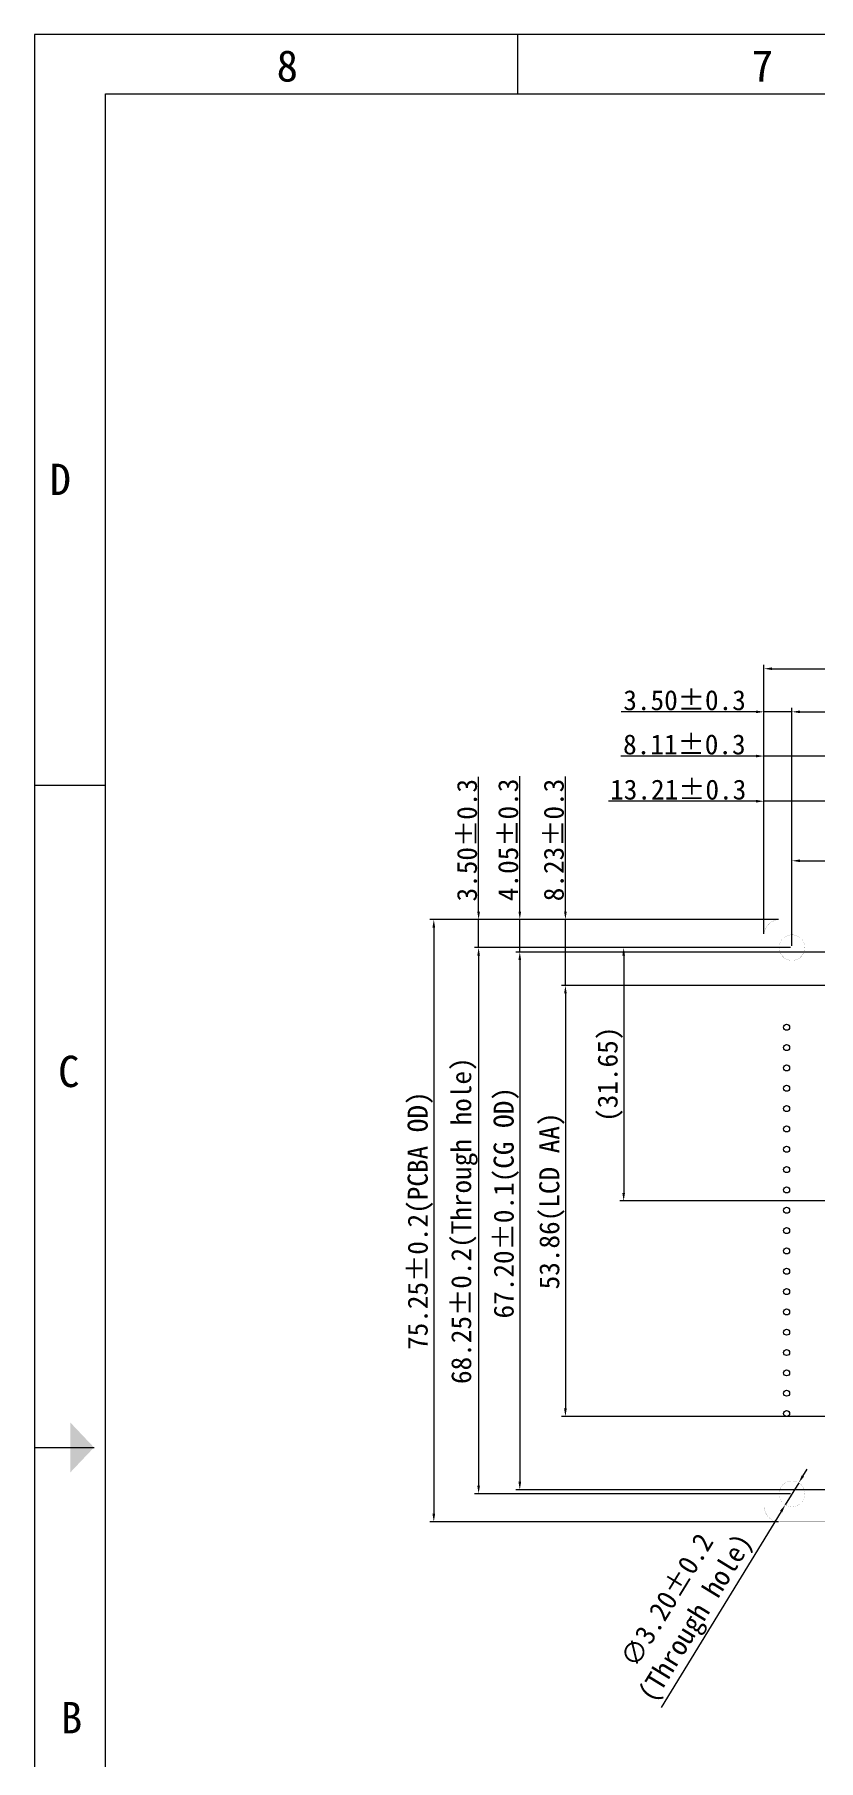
# Model space of a CAD drawing. Header units: millimetres. Extents: x 5267 to 5744, y 1644 to 2007.
# Drawn here: x 5266.9 to 5364.9, y 1767.9 to 1983.6 of the extents above; entities that cross this region are included whole.
import ezdxf
from ezdxf.enums import TextEntityAlignment as Align

# ---------------------------------------------------------------- set-up
doc = ezdxf.new("R2010")
doc.units = ezdxf.units.MM
doc.header["$LTSCALE"] = 0.1
for name, color, linetype in [('dwg', 7, 'Continuous'), ('KEEPOUTLAYER', 6, 'Continuous'), ('MULTILAYER', 9, 'Continuous')]:
    doc.layers.add(name, color=color, linetype=linetype)
doc.styles.add('VIEW 2.5', font='', dxfattribs={"height": 2.5})
doc.styles.add('宋体', font='', dxfattribs={"height": 2.5})
doc.styles.get('VIEW 2.5').set_extended_font_data('SimSun')
doc.styles.get('宋体').set_extended_font_data('SimSun')
doc.dimstyles.new('VIEW 2.5', dxfattribs={"dimtxt": 1, "dimasz": 1, "dimexe": 0.5, "dimexo": 0.2, "dimgap": 0.09, "dimtad": 1, "dimzin": 0, "dimdsep": 46, "dimtxsty": 'VIEW 2.5', "dimcen": 0.09, "dimclrd": 256, "dimclre": 256, "dimclrt": 256, "dimadec": 0, "dimazin": 0, "dimtp": 0.01, "dimtm": 0.01, "dimtfac": 0.6, "dimtmove": 0, "dimatfit": 0, "dimfxl": 1, "dimtolj": 1, "dimtzin": 0, "dimarcsym": 0})

# ---------------------------------------------------------------- blocks, each defined once
blk = doc.blocks.new('*D22')
at = {"layer": 'Defpoints', "color": 0, "ltscale": 100, "transparency": 16777216}
for p in [(5479.670088705666, 1904.354405118533), (5358.05757086681, 1871.005378465127), (5479.670088705666, 1871.002203465132)]:
    blk.add_point(p, dxfattribs=at)
at = {"layer": 'dwg', "lineweight": -2, "ltscale": 100, "transparency": 16777216}
for p, q in [((5358.05757086681, 1871.205378465127), (5358.05757086681, 1904.854405118533)), ((5479.670088705666, 1871.202203465132), (5479.670088705666, 1904.854405118533)), ((5359.05757086681, 1904.354405118533), (5478.670088705666, 1904.354405118533))]:
    blk.add_line(p, q, dxfattribs=at)
at = {"layer": 'dwg', "ltscale": 100, "transparency": 16777216}
for points in [[(5359.05757086681, 1904.521071785199), (5359.05757086681, 1904.187738451866), (5358.05757086681, 1904.354405118533)], [(5478.670088705666, 1904.521071785199), (5478.670088705666, 1904.187738451866), (5479.670088705666, 1904.354405118533)]]:
    blk.add_solid(points, dxfattribs=at)
at = {"layer": 'dwg', "ltscale": 100, "transparency": 16777216, "insert": (5418.863829786238, 1906.036583889482), "char_height": 2.5, "attachment_point": 5, "style": 'VIEW 2.5'}
blk.add_mtext('\\A1;121.61%%P0.2(PCBA OD)', dxfattribs=at)
blk = doc.blocks.new('*D23')
at = {"layer": 'Defpoints', "color": 0, "ltscale": 100, "transparency": 16777216}
for p in [(5360.057570372661, 1873.005379465129), (5316.81739778126, 1797.756550464776), (5360.057570372661, 1797.756550464776)]:
    blk.add_point(p, dxfattribs=at)
at = {"layer": 'dwg', "lineweight": -2, "ltscale": 100, "transparency": 16777216}
for p, q in [((5359.857570372661, 1873.005379465129), (5316.31739778126, 1873.005379465129)), ((5316.81739778126, 1872.005379465129), (5316.81739778126, 1798.756550464776)), ((5359.857570372661, 1797.756550464776), (5316.31739778126, 1797.756550464776))]:
    blk.add_line(p, q, dxfattribs=at)
at = {"layer": 'dwg', "ltscale": 100, "transparency": 16777216}
for points in [[(5316.650731114593, 1872.005379465129), (5316.984064447927, 1872.005379465129), (5316.81739778126, 1873.005379465129)], [(5316.650731114593, 1798.756550464776), (5316.984064447927, 1798.756550464776), (5316.81739778126, 1797.756550464776)]]:
    blk.add_solid(points, dxfattribs=at)
at = {"layer": 'dwg', "ltscale": 100, "transparency": 16777216, "insert": (5315.13521901031, 1835.380964964952), "char_height": 2.5, "attachment_point": 5, "rotation": 90, "style": 'VIEW 2.5'}
blk.add_mtext('\\A1;75.25%%P0.2(PCBA OD)', dxfattribs=at)
blk = doc.blocks.new('*D25')
at = {"layer": 'Defpoints', "color": 0, "ltscale": 100, "transparency": 16777216}
for p in [(5366.720088864246, 1868.953376964488), (5327.55834197645, 1801.753376965768), (5366.720088864254, 1801.753376965768)]:
    blk.add_point(p, dxfattribs=at)
at = {"layer": 'dwg', "lineweight": -2, "ltscale": 100, "transparency": 16777216}
for p, q in [((5366.520088864247, 1868.953376964488), (5327.05834197645, 1868.953376964488)), ((5327.55834197645, 1867.953376964488), (5327.55834197645, 1802.753376965768)), ((5366.520088864254, 1801.753376965768), (5327.05834197645, 1801.753376965768))]:
    blk.add_line(p, q, dxfattribs=at)
at = {"layer": 'dwg', "ltscale": 100, "transparency": 16777216}
for points in [[(5327.391675309783, 1867.953376964488), (5327.725008643117, 1867.953376964488), (5327.55834197645, 1868.953376964488)], [(5327.391675309783, 1802.753376965768), (5327.725008643117, 1802.753376965768), (5327.55834197645, 1801.753376965768)]]:
    blk.add_solid(points, dxfattribs=at)
at = {"layer": 'dwg', "ltscale": 100, "transparency": 16777216, "insert": (5325.876163205499, 1837.620561871205), "char_height": 2.5, "attachment_point": 5, "rotation": 90, "style": 'VIEW 2.5'}
blk.add_mtext('\\A1;67.20%%P0.1(CG OD)', dxfattribs=at)
blk = doc.blocks.new('*D27')
at = {"layer": 'Defpoints', "color": 0, "ltscale": 100, "transparency": 16777216}
for p in [(5371.270073240991, 1864.778376962808), (5333.255434770637, 1810.922376962808), (5371.270073240991, 1810.922376962808)]:
    blk.add_point(p, dxfattribs=at)
at = {"layer": 'dwg', "lineweight": -2, "ltscale": 100, "transparency": 16777216}
for p, q in [((5371.070073240991, 1864.778376962808), (5332.755434770637, 1864.778376962808)), ((5333.255434770637, 1863.778376962808), (5333.255434770637, 1811.922376962808)), ((5371.070073240991, 1810.922376962808), (5332.755434770637, 1810.922376962808))]:
    blk.add_line(p, q, dxfattribs=at)
at = {"layer": 'dwg', "ltscale": 100, "transparency": 16777216}
for points in [[(5333.08876810397, 1863.778376962808), (5333.422101437304, 1863.778376962808), (5333.255434770637, 1864.778376962808)], [(5333.08876810397, 1811.922376962808), (5333.422101437304, 1811.922376962808), (5333.255434770637, 1810.922376962808)]]:
    blk.add_solid(points, dxfattribs=at)
at = {"layer": 'dwg', "ltscale": 100, "transparency": 16777216, "insert": (5331.573255999687, 1837.850376962806), "char_height": 2.5, "attachment_point": 5, "rotation": 90, "style": 'VIEW 2.5'}
blk.add_mtext('\\A1;53.86(LCD AA)', dxfattribs=at)
blk = doc.blocks.new('*D28')
at = {"layer": 'Defpoints', "color": 0, "ltscale": 100, "transparency": 16777216}
for p in [(5476.17008836681, 1898.964787776321), (5361.557571866811, 1869.505376465127), (5476.17008836681, 1869.505376465127)]:
    blk.add_point(p, dxfattribs=at)
at = {"layer": 'dwg', "lineweight": -2, "ltscale": 100, "transparency": 16777216}
for p, q in [((5361.557571866811, 1869.705376465127), (5361.557571866811, 1899.464787776321)), ((5362.557571866811, 1898.964787776321), (5475.17008836681, 1898.964787776321)), ((5476.17008836681, 1869.705376465127), (5476.17008836681, 1899.464787776321))]:
    blk.add_line(p, q, dxfattribs=at)
at = {"layer": 'dwg', "ltscale": 100, "transparency": 16777216}
for points in [[(5362.557571866811, 1899.131454442988), (5362.557571866811, 1898.798121109654), (5361.557571866811, 1898.964787776321)], [(5475.17008836681, 1899.131454442988), (5475.17008836681, 1898.798121109654), (5476.17008836681, 1898.964787776321)]]:
    blk.add_solid(points, dxfattribs=at)
at = {"layer": 'dwg', "ltscale": 100, "transparency": 16777216, "insert": (5418.86383011681, 1900.730765429952), "char_height": 2.5, "attachment_point": 5, "style": 'VIEW 2.5'}
blk.add_mtext('\\A1;114.61%%P0.2(Through hole)', dxfattribs=at)
blk = doc.blocks.new('*D29')
at = {"layer": 'Defpoints', "color": 0, "ltscale": 100, "transparency": 16777216}
for p in [(5361.557571866812, 1869.505376465128), (5322.413781069918, 1801.253376465128), (5361.557571866812, 1801.253376465128)]:
    blk.add_point(p, dxfattribs=at)
at = {"layer": 'dwg', "lineweight": -2, "ltscale": 100, "transparency": 16777216}
for p, q in [((5361.357571866813, 1869.505376465128), (5321.913781069918, 1869.505376465128)), ((5322.413781069918, 1868.505376465128), (5322.413781069918, 1802.253376465128)), ((5361.357571866813, 1801.253376465128), (5321.913781069918, 1801.253376465128))]:
    blk.add_line(p, q, dxfattribs=at)
at = {"layer": 'dwg', "ltscale": 100, "transparency": 16777216}
for points in [[(5322.247114403251, 1868.505376465128), (5322.580447736585, 1868.505376465128), (5322.413781069918, 1869.505376465128)], [(5322.247114403251, 1802.253376465128), (5322.580447736585, 1802.253376465128), (5322.413781069918, 1801.253376465128)]]:
    blk.add_solid(points, dxfattribs=at)
at = {"layer": 'dwg', "ltscale": 100, "transparency": 16777216, "insert": (5320.647803416286, 1835.379376465126), "char_height": 2.5, "attachment_point": 5, "rotation": 90, "style": 'VIEW 2.5'}
blk.add_mtext('\\A1;68.25%%P0.2(Through hole)', dxfattribs=at)
blk = doc.blocks.new('*D15')
at = {"layer": 'Defpoints', "color": 0, "ltscale": 100, "transparency": 16777216}
for p in [(5358.05757086681, 1898.964787776321), (5358.05757086681, 1871.005378465127), (5361.557571866811, 1869.505376465127)]:
    blk.add_point(p, dxfattribs=at)
at = {"layer": 'dwg', "lineweight": -2, "ltscale": 100, "transparency": 16777216}
for p, q in [((5357.05757086681, 1898.964787776321), (5340.221146285805, 1898.964787776321)), ((5358.05757086681, 1871.205378465127), (5358.05757086681, 1899.464787776321)), ((5361.557571866811, 1898.964787776321), (5358.05757086681, 1898.964787776321)), ((5361.557571866811, 1869.705376465127), (5361.557571866811, 1899.464787776321)), ((5362.557571866811, 1898.964787776321), (5363.557571866811, 1898.964787776321))]:
    blk.add_line(p, q, dxfattribs=at)
at = {"layer": 'dwg', "ltscale": 100, "transparency": 16777216}
for points in [[(5357.05757086681, 1899.131454442988), (5357.05757086681, 1898.798121109654), (5358.05757086681, 1898.964787776321)], [(5362.557571866811, 1899.131454442988), (5362.557571866811, 1898.798121109654), (5361.557571866811, 1898.964787776321)]]:
    blk.add_solid(points, dxfattribs=at)
at = {"layer": 'dwg', "ltscale": 100, "transparency": 16777216, "insert": (5348.139358576307, 1900.40255313945), "char_height": 2.5, "attachment_point": 5, "style": 'VIEW 2.5'}
blk.add_mtext('\\A1;3.50%%p0.3', dxfattribs=at)
blk = doc.blocks.new('*D16')
at = {"layer": 'Defpoints', "color": 0, "ltscale": 100, "transparency": 16777216}
for p in [(5322.413781069918, 1873.005379465129), (5360.057570372661, 1873.005379465129), (5361.557571866812, 1869.505376465128)]:
    blk.add_point(p, dxfattribs=at)
at = {"layer": 'dwg', "lineweight": -2, "ltscale": 100, "transparency": 16777216}
for p, q in [((5322.413781069918, 1874.005379465129), (5322.413781069918, 1890.841804046134)), ((5359.857570372661, 1873.005379465129), (5321.913781069918, 1873.005379465129)), ((5322.413781069918, 1869.505376465128), (5322.413781069918, 1873.005379465129)), ((5361.357571866813, 1869.505376465128), (5321.913781069918, 1869.505376465128)), ((5322.413781069918, 1868.505376465128), (5322.413781069918, 1867.505376465128))]:
    blk.add_line(p, q, dxfattribs=at)
at = {"layer": 'dwg', "ltscale": 100, "transparency": 16777216}
for points in [[(5322.247114403251, 1874.005379465129), (5322.580447736585, 1874.005379465129), (5322.413781069918, 1873.005379465129)], [(5322.247114403251, 1868.505376465128), (5322.580447736585, 1868.505376465128), (5322.413781069918, 1869.505376465128)]]:
    blk.add_solid(points, dxfattribs=at)
at = {"layer": 'dwg', "ltscale": 100, "transparency": 16777216, "insert": (5320.976015706789, 1882.92359175563), "char_height": 2.5, "attachment_point": 5, "rotation": 90, "style": 'VIEW 2.5'}
blk.add_mtext('\\A1;3.50%%p0.3', dxfattribs=at)
blk = doc.blocks.new('*D17')
at = {"layer": 'Defpoints', "color": 0, "ltscale": 100, "transparency": 16777216}
for p in [(5327.558341976453, 1873.005379465129), (5360.057570372661, 1873.005379465129), (5366.720088864246, 1868.953376964488)]:
    blk.add_point(p, dxfattribs=at)
at = {"layer": 'dwg', "lineweight": -2, "ltscale": 100, "transparency": 16777216}
for p, q in [((5327.558341976453, 1874.005379465129), (5327.558341976453, 1890.925602928816)), ((5359.857570372661, 1873.005379465129), (5327.058341976453, 1873.005379465129)), ((5327.558341976453, 1868.953376964488), (5327.558341976453, 1873.005379465129)), ((5366.520088864247, 1868.953376964488), (5327.058341976453, 1868.953376964488)), ((5327.558341976453, 1867.953376964488), (5327.558341976453, 1866.953376964488))]:
    blk.add_line(p, q, dxfattribs=at)
at = {"layer": 'dwg', "ltscale": 100, "transparency": 16777216}
for points in [[(5327.391675309786, 1874.005379465129), (5327.72500864312, 1874.005379465129), (5327.558341976453, 1873.005379465129)], [(5327.391675309786, 1867.953376964488), (5327.72500864312, 1867.953376964488), (5327.558341976453, 1868.953376964488)]]:
    blk.add_solid(points, dxfattribs=at)
at = {"layer": 'dwg', "ltscale": 100, "transparency": 16777216, "insert": (5326.120576613323, 1882.965491196971), "char_height": 2.5, "attachment_point": 5, "rotation": 90, "style": 'VIEW 2.5'}
blk.add_mtext('\\A1;4.05%%p0.3', dxfattribs=at)
blk = doc.blocks.new('*D18')
at = {"layer": 'Defpoints', "color": 0, "ltscale": 100, "transparency": 16777216}
for p in [(5333.255434770635, 1873.005379465129), (5360.057570372661, 1873.005379465129), (5371.270073240991, 1864.778376962808)]:
    blk.add_point(p, dxfattribs=at)
at = {"layer": 'dwg', "lineweight": -2, "ltscale": 100, "transparency": 16777216}
for p, q in [((5333.255434770635, 1874.005379465129), (5333.255434770635, 1890.897669967923)), ((5359.857570372661, 1873.005379465129), (5332.755434770635, 1873.005379465129)), ((5333.255434770635, 1864.778376962808), (5333.255434770635, 1873.005379465129)), ((5371.070073240991, 1864.778376962808), (5332.755434770635, 1864.778376962808)), ((5333.255434770635, 1863.778376962808), (5333.255434770635, 1862.778376962808))]:
    blk.add_line(p, q, dxfattribs=at)
at = {"layer": 'dwg', "ltscale": 100, "transparency": 16777216}
for points in [[(5333.088768103968, 1874.005379465129), (5333.422101437302, 1874.005379465129), (5333.255434770635, 1873.005379465129)], [(5333.088768103968, 1863.778376962808), (5333.422101437302, 1863.778376962808), (5333.255434770635, 1864.778376962808)]]:
    blk.add_solid(points, dxfattribs=at)
at = {"layer": 'dwg', "ltscale": 100, "transparency": 16777216, "insert": (5331.817669407505, 1882.951524716525), "char_height": 2.5, "attachment_point": 5, "rotation": 90, "style": 'VIEW 2.5'}
blk.add_mtext('\\A1;8.23%%p0.3', dxfattribs=at)
blk = doc.blocks.new('*D19')
at = {"layer": 'Defpoints', "color": 0, "ltscale": 100, "transparency": 16777216}
for p in [(5358.05757086681, 1893.439338323823), (5358.05757086681, 1871.005378465127), (5366.170088864245, 1868.280820983919)]:
    blk.add_point(p, dxfattribs=at)
at = {"layer": 'dwg', "lineweight": -2, "ltscale": 100, "transparency": 16777216}
for p, q in [((5358.05757086681, 1871.205378465127), (5358.05757086681, 1893.939338323823)), ((5366.170088864245, 1868.480820983919), (5366.170088864245, 1893.939338323823)), ((5357.05757086681, 1893.439338323823), (5340.165280364017, 1893.439338323823)), ((5366.170088864245, 1893.439338323823), (5358.05757086681, 1893.439338323823)), ((5367.170088864245, 1893.439338323823), (5368.170088864245, 1893.439338323823))]:
    blk.add_line(p, q, dxfattribs=at)
at = {"layer": 'dwg', "ltscale": 100, "transparency": 16777216}
for points in [[(5357.05757086681, 1893.60600499049), (5357.05757086681, 1893.272671657156), (5358.05757086681, 1893.439338323823)], [(5367.170088864245, 1893.60600499049), (5367.170088864245, 1893.272671657156), (5366.170088864245, 1893.439338323823)]]:
    blk.add_solid(points, dxfattribs=at)
at = {"layer": 'dwg', "ltscale": 100, "transparency": 16777216, "insert": (5348.111425615413, 1894.877103686952), "char_height": 2.5, "attachment_point": 5, "style": 'VIEW 2.5'}
blk.add_mtext('\\A1;8.11%%p0.3', dxfattribs=at)
blk = doc.blocks.new('*D20')
at = {"layer": 'Defpoints', "color": 0, "ltscale": 100, "transparency": 16777216}
for p in [(5358.05757086681, 1887.794524895818), (5358.05757086681, 1871.005378465127), (5371.270073240989, 1864.778376962807)]:
    blk.add_point(p, dxfattribs=at)
at = {"layer": 'dwg', "lineweight": -2, "ltscale": 100, "transparency": 16777216}
for p, q in [((5357.05757086681, 1887.794524895818), (5338.628967514855, 1887.794524895818)), ((5358.05757086681, 1871.205378465127), (5358.05757086681, 1888.294524895818)), ((5371.270073240989, 1887.794524895818), (5358.05757086681, 1887.794524895818)), ((5371.270073240989, 1864.978376962807), (5371.270073240989, 1888.294524895818)), ((5372.270073240989, 1887.794524895818), (5373.270073240989, 1887.794524895818))]:
    blk.add_line(p, q, dxfattribs=at)
at = {"layer": 'dwg', "ltscale": 100, "transparency": 16777216}
for points in [[(5357.05757086681, 1887.961191562484), (5357.05757086681, 1887.627858229151), (5358.05757086681, 1887.794524895818)], [(5372.270073240989, 1887.961191562484), (5372.270073240989, 1887.627858229151), (5371.270073240989, 1887.794524895818)]]:
    blk.add_solid(points, dxfattribs=at)
at = {"layer": 'dwg', "ltscale": 100, "transparency": 16777216, "insert": (5347.343269190833, 1889.232290258946), "char_height": 2.5, "attachment_point": 5, "style": 'VIEW 2.5'}
blk.add_mtext('\\A1;13.21%%p0.3', dxfattribs=at)
blk = doc.blocks.new('*D30')
at = {"layer": 'Defpoints', "color": 0, "ltscale": 100, "transparency": 16777216}
for p in [(5418.79007324099, 1880.351103304403), (5361.557571866811, 1869.505376465127), (5418.79007324099, 1864.778376962807)]:
    blk.add_point(p, dxfattribs=at)
at = {"layer": 'dwg', "lineweight": -2, "ltscale": 100, "transparency": 16777216}
for p, q in [((5361.557571866811, 1869.705376465127), (5361.557571866811, 1880.851103304403)), ((5418.79007324099, 1864.978376962807), (5418.79007324099, 1880.851103304403)), ((5362.557571866811, 1880.351103304403), (5417.79007324099, 1880.351103304403))]:
    blk.add_line(p, q, dxfattribs=at)
at = {"layer": 'dwg', "ltscale": 100, "transparency": 16777216}
for points in [[(5362.557571866811, 1880.51776997107), (5362.557571866811, 1880.184436637736), (5361.557571866811, 1880.351103304403)], [(5417.79007324099, 1880.51776997107), (5417.79007324099, 1880.184436637736), (5418.79007324099, 1880.351103304403)]]:
    blk.add_solid(points, dxfattribs=at)
at = {"layer": 'dwg', "ltscale": 100, "transparency": 16777216, "insert": (5390.1738225539, 1882.033282075353), "char_height": 2.5, "attachment_point": 5, "style": 'VIEW 2.5'}
blk.add_mtext('\\A1;(57.23)', dxfattribs=at)
blk = doc.blocks.new('*D31')
at = {"layer": 'Defpoints', "color": 0, "ltscale": 100, "transparency": 16777216}
for p in [(5361.557571866812, 1869.505376465128), (5340.534023340337, 1837.850376962808), (5371.270073240991, 1837.850376962808)]:
    blk.add_point(p, dxfattribs=at)
at = {"layer": 'dwg', "lineweight": -2, "ltscale": 100, "transparency": 16777216}
for p, q in [((5361.357571866813, 1869.505376465128), (5340.034023340337, 1869.505376465128)), ((5340.534023340337, 1868.505376465128), (5340.534023340337, 1838.850376962808)), ((5371.070073240991, 1837.850376962808), (5340.034023340337, 1837.850376962808))]:
    blk.add_line(p, q, dxfattribs=at)
at = {"layer": 'dwg', "ltscale": 100, "transparency": 16777216}
for points in [[(5340.36735667367, 1868.505376465128), (5340.700690007004, 1868.505376465128), (5340.534023340337, 1869.505376465128)], [(5340.36735667367, 1838.850376962808), (5340.700690007004, 1838.850376962808), (5340.534023340337, 1837.850376962808)]]:
    blk.add_solid(points, dxfattribs=at)
at = {"layer": 'dwg', "ltscale": 100, "transparency": 16777216, "insert": (5338.851844569386, 1853.677876713966), "char_height": 2.5, "attachment_point": 5, "rotation": 90, "style": 'VIEW 2.5'}
blk.add_mtext('\\A1;(31.65)', dxfattribs=at)
blk = doc.blocks.new('*D41')
at = {"layer": 'Defpoints', "color": 0, "ltscale": 100, "transparency": 16777216}
for p in [(5362.392970708237, 1802.617966358004), (5360.722173025388, 1799.888786572249)]:
    blk.add_point(p, dxfattribs=at)
at = {"layer": 'dwg', "lineweight": -2, "ltscale": 100, "transparency": 16777216}
for p, q in [((5362.915095310456, 1803.470835574097), (5363.437219912675, 1804.323704790189)), ((5362.392970708237, 1802.617966358004), (5360.722173025388, 1799.888786572249)), ((5360.200048423169, 1799.035917356156), (5345.204525463408, 1774.54134296291))]:
    blk.add_line(p, q, dxfattribs=at)
at = {"layer": 'dwg', "ltscale": 100, "transparency": 16777216}
for points in [[(5362.772950441107, 1803.557856341133), (5363.057240179804, 1803.383814807061), (5362.392970708237, 1802.617966358004)], [(5360.057903553821, 1799.122938123192), (5360.342193292518, 1798.94889658912), (5360.722173025388, 1799.888786572249)]]:
    blk.add_solid(points, dxfattribs=at)
at = {"layer": 'dwg', "ltscale": 100, "transparency": 16777216, "insert": (5348.038130209137, 1786.676066399584), "char_height": 2.5, "attachment_point": 5, "rotation": 58.52512618540432, "style": 'VIEW 2.5'}
blk.add_mtext('\\A1;∅3.20%%P0.2\\P(Through hole)', dxfattribs=at)

msp = doc.modelspace()

# ---------------------------------------------------------------- linework, layer by layer
at = {"color": 0}
for p, q in [((5266.946626321715, 1983.600724374402), (5266.946626321727, 1644.125461921401)), ((5744.183460541553, 1983.600724374424), (5266.946626321715, 1983.600724374402)), ((5327.306099458533, 1976.180765873019), (5327.306099458533, 1983.600724374407)), ((5266.946626321715, 1889.78703596763), (5275.800786875317, 1889.787035967631)), ((5266.946626321715, 1807.044909265632), (5274.375484553941, 1807.044909265635)), ((5268.432397968159, 1807.044909265632), (5271.403941261038, 1807.044909265635))]:
    msp.add_line(p, q, dxfattribs=at)
at = {"color": 0, "elevation": -4.639917435414569e-10}
msp.add_lwpolyline([(5275.800786875311, 1976.180765873017), (5735.044831854508, 1976.18076587304), (5735.044831854533, 1652.800989266496), (5275.800786875336, 1652.800989266475)], close=True, dxfattribs=at)
at = {"color": 0}
msp.add_solid([(5271.403941261038, 1803.911420755151), (5271.403941261038, 1810.178397776116), (5274.375484553941, 1807.044909265635)], dxfattribs=at)
at = {"layer": 'KEEPOUTLAYER', "const_width": 0.0127}
for points in [[(5360.057571866811, 1873.005379465127, 0.414214), (5358.05757086681, 1871.005378465127)], [(5358.05757086681, 1799.753377465127, 0.414214), (5360.057571866811, 1797.753375465127)]]:
    msp.add_lwpolyline(points, format="xyb", dxfattribs=at)
at = {"layer": 'KEEPOUTLAYER'}
for points, const_width in [([(5360.06074686681, 1873.005379465127, -1), (5360.054396866811, 1873.005379465127, -1)], 0.00635), ([(5360.06074686681, 1873.005376465127, -1), (5360.054396866811, 1873.005376465127, -1)], 0.00635), ([(5358.06074586681, 1871.005378465127, -1), (5358.05439586681, 1871.005378465127, -1)], 0.00635), ([(5358.06074886681, 1871.005378465127, -1), (5358.054398866811, 1871.005378465127, -1)], 0.00635), ([(5359.957572866811, 1869.505376465127, -1), (5363.157570866811, 1869.505376465127, -1)], 0.0127), ([(5359.96074786681, 1869.505376465127, -1), (5359.954397866811, 1869.505376465127, -1)], 0.00635), ([(5363.16074586681, 1869.505376465127, -1), (5363.154395866811, 1869.505376465127, -1)], 0.00635), ([(5359.957572866811, 1801.253376465127, -1), (5363.157570866811, 1801.253376465127, -1)], 0.0127), ([(5359.96074786681, 1801.253376465127, -1), (5359.954397866811, 1801.253376465127, -1)], 0.00635), ([(5363.16074586681, 1801.253376465127, -1), (5363.154395866811, 1801.253376465127, -1)], 0.00635), ([(5358.06074586681, 1799.753377465127, -1), (5358.05439586681, 1799.753377465127, -1)], 0.00635), ([(5358.06074886681, 1799.753377465127, -1), (5358.054398866811, 1799.753377465127, -1)], 0.00635), ([(5360.06074686681, 1797.753375465127, -1), (5360.054396866811, 1797.753375465127, -1)], 0.00635), ([(5360.06074686681, 1797.753375465127, -1), (5360.054396866811, 1797.753375465127, -1)], 0.00635)]:
    msp.add_lwpolyline(points, format="xyb", close=True, dxfattribs=dict(at, const_width=const_width))
at = {"layer": 'KEEPOUTLAYER', "const_width": 0.0127}
for points in [[(5417.36166686681, 1873.005376465127), (5360.057571866811, 1873.005376465127)], [(5358.05757386681, 1799.753377465127), (5358.05757386681, 1871.005378465127)], [(5442.70458286681, 1797.753375465127), (5360.057571866811, 1797.753375465127)]]:
    msp.add_lwpolyline(points, dxfattribs=at)
at = {"layer": 'MULTILAYER'}
for points in [[(5360.885627866811, 1859.917846465127, -1), (5360.885627866811, 1859.167844465127, -1)], [(5360.885627866811, 1857.377846465127, -1), (5360.885627866811, 1856.627844465127, -1)], [(5360.885627866811, 1854.837846465127, -1), (5360.885627866811, 1854.087844465127, -1)], [(5360.885627866811, 1852.297846465127, -1), (5360.885627866811, 1851.547844465127, -1)], [(5360.885627866811, 1849.757846465127, -1), (5360.885627866811, 1849.007844465127, -1)], [(5360.885627866811, 1847.217846465127, -1), (5360.885627866811, 1846.467844465127, -1)], [(5360.885627866811, 1844.677846465127, -1), (5360.885627866811, 1843.927844465127, -1)], [(5360.885627866811, 1842.137846465127, -1), (5360.885627866811, 1841.387844465127, -1)], [(5360.885627866811, 1839.597846465127, -1), (5360.885627866811, 1838.847844465127, -1)], [(5360.885627866811, 1837.057846465127, -1), (5360.885627866811, 1836.307844465127, -1)], [(5360.885627866811, 1834.517846465127, -1), (5360.885627866811, 1833.767844465127, -1)], [(5360.885627866811, 1831.977846465127, -1), (5360.885627866811, 1831.227844465127, -1)], [(5360.885627866811, 1829.437846465127, -1), (5360.885627866811, 1828.687844465127, -1)], [(5360.885627866811, 1826.897846465127, -1), (5360.885627866811, 1826.147844465127, -1)], [(5360.885627866811, 1824.357846465127, -1), (5360.885627866811, 1823.607844465127, -1)], [(5360.885627866811, 1821.817846465127, -1), (5360.885627866811, 1821.067844465127, -1)], [(5360.885627866811, 1819.277846465127, -1), (5360.885627866811, 1818.527844465127, -1)], [(5360.885627866811, 1816.737846465127, -1), (5360.885627866811, 1815.987844465127, -1)], [(5360.885627866811, 1814.197846465127, -1), (5360.885627866811, 1813.447844465127, -1)], [(5360.885627866811, 1811.657846465127, -1), (5360.885627866811, 1810.907844465127, -1)]]:
    msp.add_lwpolyline(points, format="xyb", close=True, dxfattribs=at)

# ---------------------------------------------------------------- texts
at = {"color": 0, "style": '宋体'}
for s, p in [('8', (5298.519273808653, 1979.683863736299)), ('7', (5357.861700878004, 1979.683863736304)), ('D', (5270.162043385772, 1928.015025028322)), ('C', (5271.223308847536, 1854.034918681992)), ('B', (5271.577064001438, 1773.283514951825))]:
    msp.add_text(s, height=3.916860638103844, dxfattribs=at).set_placement(p, align=Align.MIDDLE_CENTER)

# ---------------------------------------------------------------- dimensions: what is measured, and where the dimension line sits
at = {"layer": 'dwg', "color": 0, "ltscale": 100}
for base, p1, p2, text, picture, middle in [((5479.670088705666, 1904.354405118533), (5358.05757086681, 1871.005378465127), (5479.670088705666, 1871.002203465132), '<>%%P0.2(PCBA OD)', '*D22', (5418.863829786238, 1906.036583889482)), ((5476.17008836681, 1898.964787776321), (5361.557571866811, 1869.505376465127), (5476.17008836681, 1869.505376465127), '<>%%P0.2(Through hole)', '*D28', (5418.86383011681, 1900.730765429952)), ((5358.05757086681, 1898.964787776321), (5361.557571866811, 1869.505376465127), (5358.05757086681, 1871.005378465127), '<>%%p0.3', '*D15', (5348.139358576307, 1900.40255313945)), ((5418.79007324099, 1880.351103304403), (5361.557571866811, 1869.505376465127), (5418.79007324099, 1864.778376962807), '(<>)', '*D30', (5390.1738225539, 1882.033282075353))]:
    dim = msp.add_linear_dim(base=base, p1=p1, p2=p2, text=text, dimstyle='VIEW 2.5', override={"dimfxl": 0.5, "dimarcsym": 1}, dxfattribs=at)
    dim.commit()
    dim.dimension.update_dxf_attribs({"geometry": picture, "text_midpoint": middle})
for base, p1, picture, middle in [((5358.05757086681, 1893.439338323823), (5366.170088864245, 1868.280820983919), '*D19', (5348.111425615413, 1893.439338323823)), ((5358.05757086681, 1887.794524895818), (5371.270073240989, 1864.778376962807), '*D20', (5347.343269190833, 1887.794524895818))]:
    dim = msp.add_linear_dim(base=base, p1=p1, p2=(5358.05757086681, 1871.005378465127), text='<>%%p0.3', dimstyle='VIEW 2.5', override={"dimfxl": 0.5, "dimarcsym": 1}, dxfattribs=at)
    dim.commit()
    dim.dimension.update_dxf_attribs({"geometry": picture, "text_midpoint": middle, "dimtype": 160})
for base, p1, p2, text, picture, middle in [((5322.413781069918, 1873.005379465129), (5361.557571866811, 1869.505376465127), (5360.057570372659, 1873.005379465128), '<>%%p0.3', '*D16', (5320.976015706789, 1882.92359175563)), ((5327.558341976453, 1873.005379465129), (5366.720088864245, 1868.953376964487), (5360.057570372659, 1873.005379465128), '<>%%p0.3', '*D17', (5326.120576613323, 1882.965491196971)), ((5322.413781069918, 1801.253376465128), (5361.557571866811, 1869.505376465127), (5361.557571866811, 1801.253376465127), '<>%%P0.2(Through hole)', '*D29', (5320.647803416286, 1835.379376465126)), ((5340.534023340337, 1837.850376962808), (5361.557571866811, 1869.505376465127), (5371.270073240989, 1837.850376962807), '(<>)', '*D31', (5338.851844569386, 1853.677876713966)), ((5333.255434770637, 1810.922376962808), (5371.270073240989, 1864.778376962807), (5371.270073240989, 1810.922376962807), '<>(LCD AA)', '*D27', (5331.573255999687, 1837.850376962806))]:
    dim = msp.add_linear_dim(base=base, p1=p1, p2=p2, angle=90, text=text, dimstyle='VIEW 2.5', override={"dimfxl": 0.5, "dimarcsym": 1}, dxfattribs=at)
    dim.commit()
    dim.dimension.update_dxf_attribs({"geometry": picture, "text_midpoint": middle})
for base, p1, p2, text, picture, middle in [((5333.255434770635, 1873.005379465129), (5371.270073240989, 1864.778376962807), (5360.057570372659, 1873.005379465128), '<>%%p0.3', '*D18', (5333.255434770634, 1882.951524716525)), ((5316.81739778126, 1797.756550464776), (5360.057570372659, 1873.005379465128), (5360.057570372659, 1797.756550464776), '<>%%P0.2(PCBA OD)', '*D23', (5316.817397781259, 1835.380964964952)), ((5327.55834197645, 1801.753376965768), (5366.720088864245, 1868.953376964487), (5366.720088864252, 1801.753376965767), '<>%%P0.1(CG OD)', '*D25', (5327.558341976449, 1837.620561871205))]:
    dim = msp.add_linear_dim(base=base, p1=p1, p2=p2, angle=90, text=text, dimstyle='VIEW 2.5', override={"dimfxl": 0.5, "dimarcsym": 1}, dxfattribs=at)
    dim.commit()
    dim.dimension.update_dxf_attribs({"geometry": picture, "text_midpoint": middle, "dimtype": 160})
dim = msp.add_diameter_dim_2p(p1=(5362.392970708237, 1802.617966358004), p2=(5360.722173025388, 1799.888786572249), text='<>%%P0.2\\X(Through hole)', dimstyle='VIEW 2.5', override={"dimfxl": 0.5, "dimarcsym": 1}, dxfattribs=at)
dim.commit()
dim.dimension.update_dxf_attribs({"geometry": '*D41', "text_midpoint": (5351.380646959238, 1784.62978521646), "dimtype": 163})

doc.saveas('drawing.dxf')
